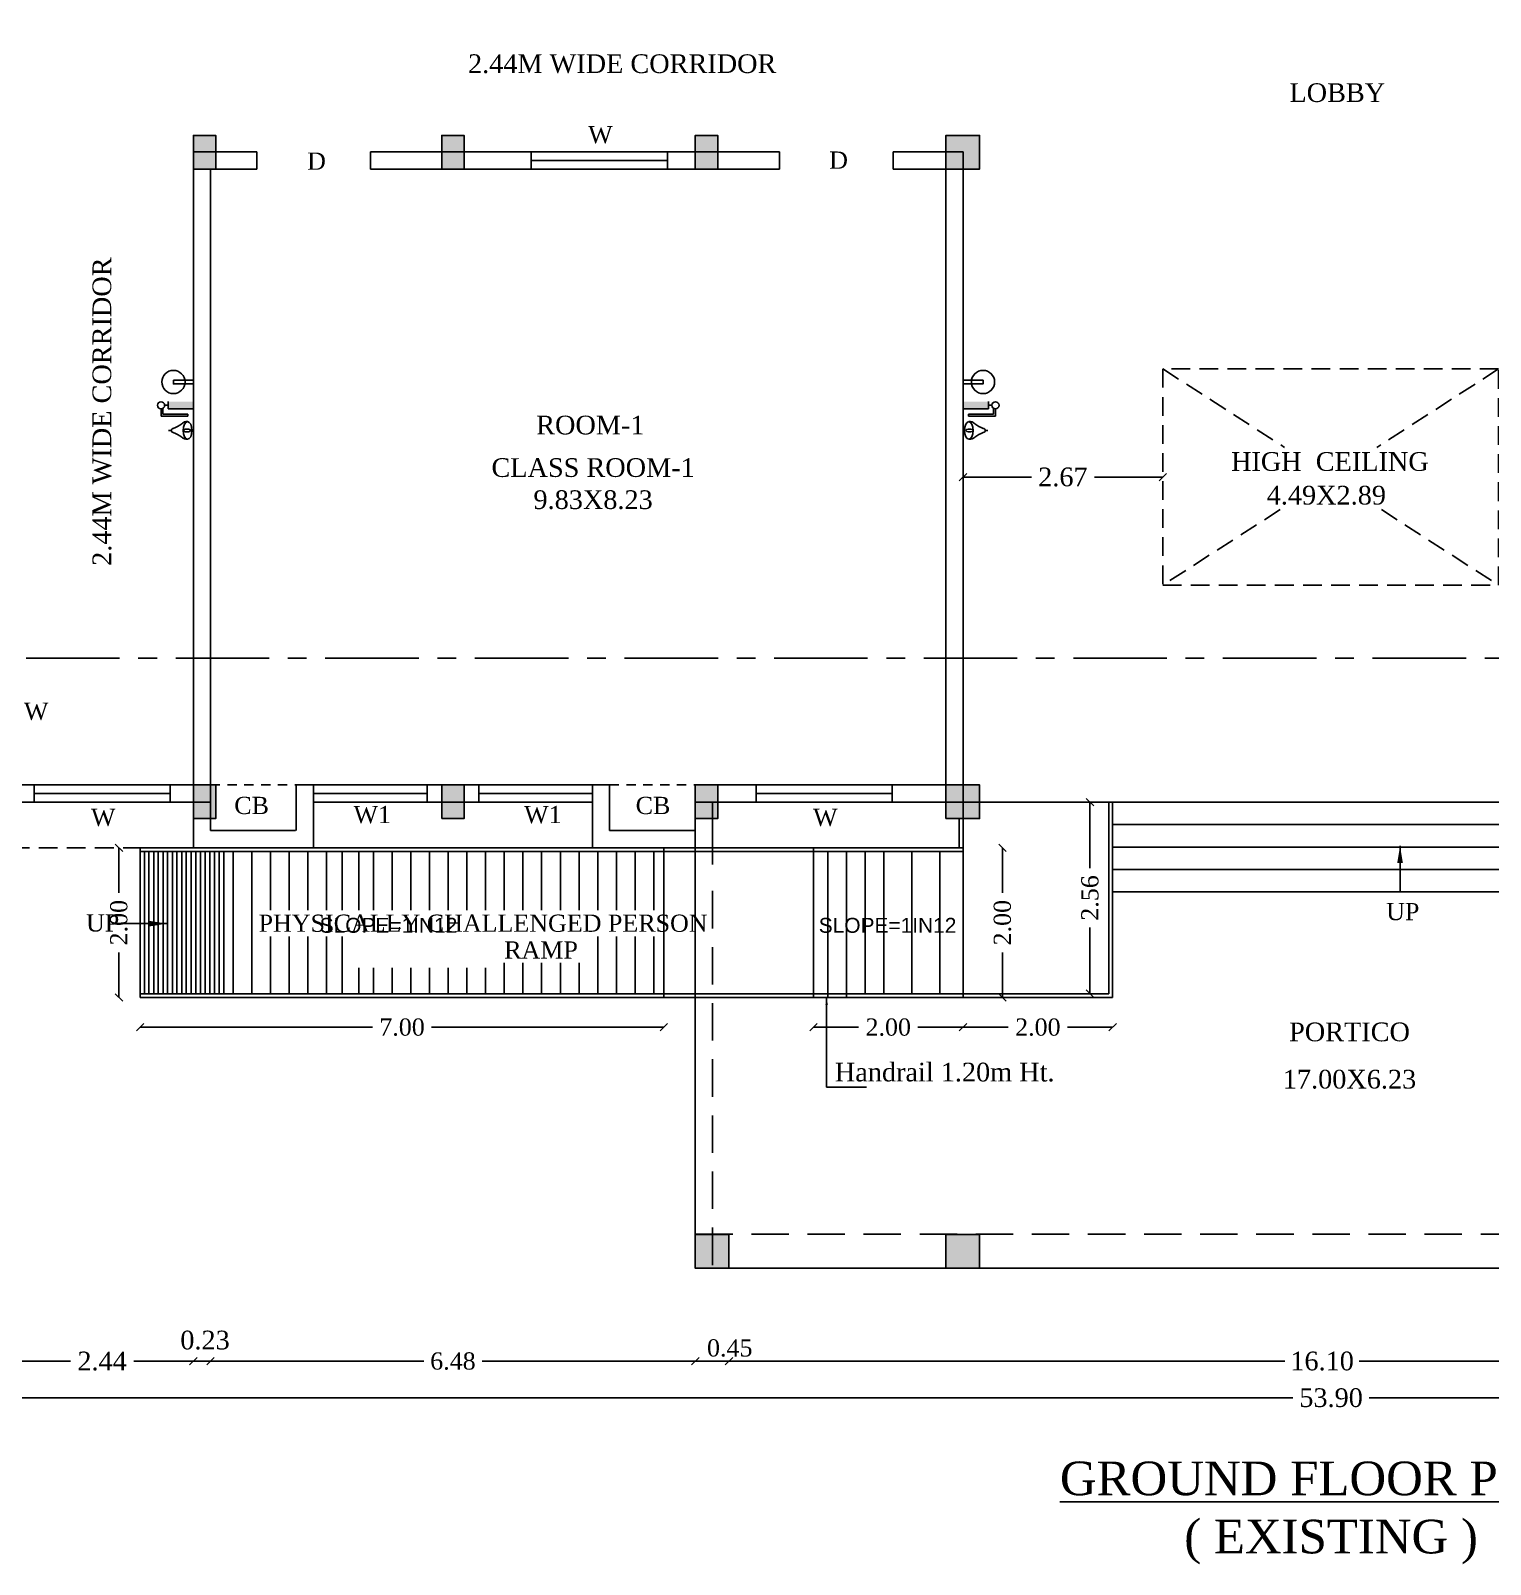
# Model space of a CAD drawing. Header units: metres. Extents: x -53 to 471, y -924 to -843.
# Drawn here: x -39.83 to -20.32, y -923.34 to -902.84 of the extents above; entities that cross this region are included whole.
import ezdxf
from ezdxf.enums import TextEntityAlignment as Align

# ---------------------------------------------------------------- set-up
doc = ezdxf.new("R2010")
doc.units = ezdxf.units.M
doc.header["$MEASUREMENT"] = 0
doc.header["$PDMODE"] = 3
doc.linetypes.add('CENTER', pattern=[2, 1.25, -0.25, 0.25, -0.25])
doc.linetypes.add('HIDDEN', pattern=[0.375, 0.25, -0.125])
doc.layers.get('DEFPOINTS').update_dxf_attribs({"lineweight": 5})
for name, color, linetype in [('BLK_1_DA_RAMP_1', 1, 'Continuous'), ('BLK_1_DA_RAMP_2', 1, 'Continuous'), ('BLK_1_FLR_0_BLT_UP_AREA_EXISTING', 27, 'Continuous')]:
    doc.layers.add(name, color=color, linetype=linetype)
doc.styles.add('Isa-', font='times.ttf')
doc.styles.get("Standard").update_dxf_attribs({"font": 'arial.ttf'})
doc.styles.add('STYLE2', font='times.ttf')
doc.dimstyles.new('Copy of ISO-25', dxfattribs={"dimscale": 0, "dimtxt": 0.23, "dimasz": 0.1, "dimexe": 1.25, "dimexo": 0.625, "dimgap": 0.11, "dimtad": 0, "dimtih": 1, "dimtoh": 1, "dimzin": 1, "dimdsep": 46, "dimtxsty": 'STYLE2', "dimblk": 'OBLIQUE', "dimcen": 0, "dimse1": 1, "dimse2": 1, "dimclrd": 1, "dimclrt": 3, "dimadec": 0, "dimazin": 2, "dimtfac": 1, "dimtix": 1, "dimtofl": 0, "dimtmove": 0, "dimatfit": 3, "dimfxl": 0, "dimtolj": 1, "dimarcsym": 0})
doc.dimstyles.new('ISO-25', dxfattribs={"dimscale": 0, "dimtxt": 0.23, "dimasz": 0.15, "dimexe": 1.25, "dimexo": 0.625, "dimgap": 0.11, "dimtad": 0, "dimtih": 1, "dimtoh": 1, "dimzin": 1, "dimdsep": 46, "dimtxsty": 'STYLE2', "dimblk": 'OBLIQUE', "dimcen": 0, "dimse1": 1, "dimse2": 1, "dimclrd": 1, "dimclrt": 3, "dimadec": 0, "dimazin": 2, "dimtfac": 1, "dimtix": 1, "dimtofl": 0, "dimtmove": 0, "dimatfit": 3, "dimfxl": 0, "dimtolj": 1, "dimarcsym": 0})

# ---------------------------------------------------------------- blocks, each defined once
blk = doc.blocks.new('_Oblique')
at = {"color": 0, "linetype": 'ByBlock', "lineweight": -2}
blk.add_line((-0.5, -0.5), (0.5, 0.5), dxfattribs=at)
blk = doc.blocks.new('*D74')
at = {"color": 1, "lineweight": -2}
for p, q in [((-49.396, -921.117), (-22.956, -921.117)), ((4.504, -921.117), (-21.936, -921.117))]:
    blk.add_line(p, q, dxfattribs=at)
at = {"layer": 'DEFPOINTS', "color": 0}
for p in [(-49.396, -913.602), (4.504, -914.031), (4.504, -921.117)]:
    blk.add_point(p, dxfattribs=at)
at = {"color": 1, "lineweight": -2, "xscale": 0.1, "yscale": 0.1, "zscale": 0.1, "rotation": 180}
blk.add_blockref('_Oblique', (-49.396, -921.117), dxfattribs=at)
at = {"color": 1, "lineweight": -2, "xscale": 0.1, "yscale": 0.1, "zscale": 0.1}
blk.add_blockref('_Oblique', (4.504, -921.117), dxfattribs=at)
at = {"color": 3, "lineweight": 25, "insert": (-22.446, -921.117), "char_height": 0.25, "attachment_point": 5, "style": 'STYLE2'}
blk.add_mtext('\\A1;53.90', dxfattribs=at)
blk = doc.blocks.new('*D264')
at = {"color": 1, "lineweight": -2}
for p, q in [((-50.826, -918.936), (-50.826, -918.836)), ((-50.826, -919.386), (-50.826, -919.486))]:
    blk.add_line(p, q, dxfattribs=at)
at = {"layer": 'DEFPOINTS', "color": 0}
for p in [(-50.826, -918.936), (-30.946, -918.936), (-30.946, -919.386)]:
    blk.add_point(p, dxfattribs=at)
at = {"color": 1, "lineweight": -2, "xscale": 0.1, "yscale": 0.1, "zscale": 0.1}
for p, rotation in [((-50.826, -918.936), 270), ((-50.826, -919.386), 90)]:
    blk.add_blockref('_Oblique', p, dxfattribs=dict(at, rotation=rotation))
at = {"color": 3, "lineweight": 25, "insert": (-50.826, -919.161), "char_height": 0.25, "attachment_point": 5, "style": 'STYLE2'}
blk.add_mtext('\\A1;0.45', dxfattribs=at)
blk = doc.blocks.new('*D265')
at = {"color": 1, "lineweight": -2}
for p, q in [((-50.826, -914.061), (-50.826, -916.261)), ((-50.826, -918.936), (-50.826, -916.736))]:
    blk.add_line(p, q, dxfattribs=at)
at = {"layer": 'DEFPOINTS', "color": 0}
for p in [(-50.826, -914.061), (-48.786, -914.061), (-30.946, -918.936)]:
    blk.add_point(p, dxfattribs=at)
at = {"color": 1, "lineweight": -2, "xscale": 0.1, "yscale": 0.1, "zscale": 0.1}
for p, rotation in [((-50.826, -914.061), 90), ((-50.826, -918.936), 270)]:
    blk.add_blockref('_Oblique', p, dxfattribs=dict(at, rotation=rotation))
at = {"color": 3, "lineweight": 25, "insert": (-50.826, -916.498), "char_height": 0.25, "attachment_point": 5, "style": 'STYLE2'}
blk.add_mtext('\\A1;4.88', dxfattribs=at)
blk = doc.blocks.new('*D294')
at = {"color": 1, "lineweight": -2}
for p, q in [((-40.096, -920.627), (-39.299, -920.627)), ((-37.656, -920.627), (-38.453, -920.627))]:
    blk.add_line(p, q, dxfattribs=at)
at = {"layer": 'DEFPOINTS', "color": 0}
for p in [(-37.656, -912.926), (-40.096, -913.156), (-37.656, -920.627)]:
    blk.add_point(p, dxfattribs=at)
at = {"color": 1, "lineweight": -2, "xscale": 0.1, "yscale": 0.1, "zscale": 0.1, "rotation": 180}
blk.add_blockref('_Oblique', (-40.096, -920.627), dxfattribs=at)
at = {"color": 1, "lineweight": -2, "xscale": 0.1, "yscale": 0.1, "zscale": 0.1}
blk.add_blockref('_Oblique', (-37.656, -920.627), dxfattribs=at)
at = {"color": 3, "lineweight": 25, "insert": (-38.876, -920.627), "char_height": 0.25, "attachment_point": 5, "style": 'STYLE2'}
blk.add_mtext('\\A1;2.44', dxfattribs=at)
blk = doc.blocks.new('*D295')
at = {"color": 1, "lineweight": -2}
blk.add_line((-37.656, -920.627), (-37.426, -920.627), dxfattribs=at)
at = {"layer": 'DEFPOINTS', "color": 0}
for p in [(-37.656, -912.926), (-37.426, -912.926), (-37.426, -920.627)]:
    blk.add_point(p, dxfattribs=at)
at = {"color": 1, "lineweight": -2, "xscale": 0.1, "yscale": 0.1, "zscale": 0.1, "rotation": 180}
blk.add_blockref('_Oblique', (-37.656, -920.627), dxfattribs=at)
at = {"color": 1, "lineweight": -2, "xscale": 0.1, "yscale": 0.1, "zscale": 0.1}
blk.add_blockref('_Oblique', (-37.426, -920.627), dxfattribs=at)
at = {"color": 3, "lineweight": 25, "insert": (-37.5, -920.347), "char_height": 0.25, "attachment_point": 5, "style": 'STYLE2'}
blk.add_mtext('\\A1;0.23', dxfattribs=at)
blk = doc.blocks.new('*D82')
at = {"color": 1, "lineweight": -2}
for p, q in [((-30.496, -920.627), (-23.063, -920.627)), ((-14.396, -920.627), (-22.069, -920.627))]:
    blk.add_line(p, q, dxfattribs=at)
at = {"layer": 'DEFPOINTS', "color": 0}
for p in [(-14.396, -918.931), (-30.496, -919.386), (-14.396, -920.627)]:
    blk.add_point(p, dxfattribs=at)
at = {"color": 1, "lineweight": -2, "xscale": 0.1, "yscale": 0.1, "zscale": 0.1, "rotation": 180}
blk.add_blockref('_Oblique', (-30.496, -920.627), dxfattribs=at)
at = {"color": 1, "lineweight": -2, "xscale": 0.1, "yscale": 0.1, "zscale": 0.1}
blk.add_blockref('_Oblique', (-14.396, -920.627), dxfattribs=at)
at = {"color": 3, "lineweight": 25, "insert": (-22.566, -920.627), "char_height": 0.25, "attachment_point": 5, "style": 'STYLE2'}
blk.add_mtext('\\A1;16.10', dxfattribs=at)
blk = doc.blocks.new('*D358')
at = {"color": 1, "lineweight": -2}
for p, q in [((-27.366, -908.811), (-26.452, -908.811)), ((-24.696, -908.811), (-25.61, -908.811))]:
    blk.add_line(p, q, dxfattribs=at)
at = {"layer": 'DEFPOINTS', "color": 0}
for p in [(-27.366, -908.811), (-27.366, -908.811), (-24.696, -908.811)]:
    blk.add_point(p, dxfattribs=at)
at = {"color": 1, "lineweight": -2, "xscale": 0.1, "yscale": 0.1, "zscale": 0.1, "rotation": 180}
blk.add_blockref('_Oblique', (-27.366, -908.811), dxfattribs=at)
at = {"color": 1, "lineweight": -2, "xscale": 0.1, "yscale": 0.1, "zscale": 0.1}
blk.add_blockref('_Oblique', (-24.696, -908.811), dxfattribs=at)
at = {"color": 3, "lineweight": 25, "insert": (-26.031, -908.811), "char_height": 0.25, "attachment_point": 5, "style": 'STYLE2'}
blk.add_mtext('\\A1;2.67', dxfattribs=at)
blk = doc.blocks.new('*D372')
at = {"color": 1, "lineweight": -2}
for p, q in [((-25.669, -913.156), (-25.669, -914.039)), ((-25.669, -915.716), (-25.669, -914.833))]:
    blk.add_line(p, q, dxfattribs=at)
at = {"layer": 'DEFPOINTS', "color": 0}
for p in [(-25.416, -913.156), (-25.669, -915.716), (-25.416, -915.716)]:
    blk.add_point(p, dxfattribs=at)
at = {"color": 1, "lineweight": -2, "xscale": 0.1, "yscale": 0.1, "zscale": 0.1}
for p, rotation in [((-25.669, -913.156), 90), ((-25.669, -915.716), 270)]:
    blk.add_blockref('_Oblique', p, dxfattribs=dict(at, rotation=rotation))
at = {"color": 3, "lineweight": 25, "insert": (-25.669, -914.436), "char_height": 0.23, "attachment_point": 5, "rotation": 90, "style": 'STYLE2'}
blk.add_mtext('\\A1;2.56', dxfattribs=at)
blk = doc.blocks.new('*D160')
at = {"layer": 'BLK_1_DA_RAMP_1', "color": 2, "lineweight": -2}
for p, q in [((-38.651, -913.766), (-38.651, -914.368)), ((-38.651, -915.766), (-38.651, -915.163))]:
    blk.add_line(p, q, dxfattribs=at)
at = {"layer": 'DEFPOINTS', "color": 0}
for p in [(-38.651, -913.766), (-29.366, -913.766), (-36.366, -915.766)]:
    blk.add_point(p, dxfattribs=at)
at = {"layer": 'BLK_1_DA_RAMP_1', "color": 2, "lineweight": -2, "xscale": 0.1, "yscale": 0.1, "zscale": 0.1}
for p, rotation in [((-38.651, -913.766), 90), ((-38.651, -915.766), 270)]:
    blk.add_blockref('_Oblique', p, dxfattribs=dict(at, rotation=rotation))
at = {"layer": 'BLK_1_DA_RAMP_1', "color": 2, "lineweight": 25, "insert": (-38.651, -914.766), "char_height": 0.23, "attachment_point": 5, "rotation": 90, "style": 'STYLE2'}
blk.add_mtext('\\A1;2.00', dxfattribs=at)
blk = doc.blocks.new('*D385')
at = {"color": 1, "lineweight": -2}
for p, q in [((-52.277, -874.393), (-52.277, -896.375)), ((-52.277, -919.386), (-52.277, -897.404))]:
    blk.add_line(p, q, dxfattribs=at)
at = {"layer": 'DEFPOINTS', "color": 0}
for p in [(-52.277, -874.393), (-43.376, -874.393), (-30.946, -919.386)]:
    blk.add_point(p, dxfattribs=at)
at = {"color": 1, "lineweight": -2, "xscale": 0.1, "yscale": 0.1, "zscale": 0.1}
for p, rotation in [((-52.277, -874.393), 90), ((-52.277, -919.386), 270)]:
    blk.add_blockref('_Oblique', p, dxfattribs=dict(at, rotation=rotation))
at = {"color": 3, "lineweight": 25, "insert": (-52.277, -896.889), "char_height": 0.25, "attachment_point": 5, "rotation": 90, "style": 'STYLE2'}
blk.add_mtext('\\A1;44.99', dxfattribs=at)
blk = doc.blocks.new('*D217')
at = {"color": 1, "lineweight": -2}
for p, q in [((-37.426, -920.627), (-34.576, -920.627)), ((-30.946, -920.627), (-33.796, -920.627))]:
    blk.add_line(p, q, dxfattribs=at)
at = {"layer": 'DEFPOINTS', "color": 0}
for p in [(-37.426, -920.627), (-30.946, -920.627), (-30.946, -920.627)]:
    blk.add_point(p, dxfattribs=at)
at = {"color": 1, "lineweight": -2, "xscale": 0.1, "yscale": 0.1, "zscale": 0.1, "rotation": 180}
blk.add_blockref('_Oblique', (-37.426, -920.627), dxfattribs=at)
at = {"color": 1, "lineweight": -2, "xscale": 0.1, "yscale": 0.1, "zscale": 0.1}
blk.add_blockref('_Oblique', (-30.946, -920.627), dxfattribs=at)
at = {"color": 3, "lineweight": -3, "insert": (-34.186, -920.627), "char_height": 0.23, "attachment_point": 5, "style": 'STYLE2'}
blk.add_mtext('\\A1;6.48', dxfattribs=at)
blk = doc.blocks.new('*D218')
at = {"color": 1, "lineweight": -2}
blk.add_line((-30.946, -920.627), (-30.496, -920.627), dxfattribs=at)
at = {"layer": 'DEFPOINTS', "color": 0}
for p in [(-30.946, -920.627), (-30.496, -920.627), (-30.496, -920.627)]:
    blk.add_point(p, dxfattribs=at)
at = {"color": 1, "lineweight": -2, "xscale": 0.1, "yscale": 0.1, "zscale": 0.1, "rotation": 180}
blk.add_blockref('_Oblique', (-30.946, -920.627), dxfattribs=at)
at = {"color": 1, "lineweight": -2, "xscale": 0.1, "yscale": 0.1, "zscale": 0.1}
blk.add_blockref('_Oblique', (-30.496, -920.627), dxfattribs=at)
at = {"color": 3, "lineweight": -3, "insert": (-30.485, -920.452), "char_height": 0.23, "attachment_point": 5, "style": 'STYLE2'}
blk.add_mtext('\\A1;0.45', dxfattribs=at)
blk = doc.blocks.new('*D395')
at = {"color": 1, "lineweight": -2}
for p, q in [((-27.366, -916.164), (-26.764, -916.164)), ((-25.366, -916.164), (-25.969, -916.164))]:
    blk.add_line(p, q, dxfattribs=at)
at = {"layer": 'DEFPOINTS', "color": 0}
for p in [(-27.366, -915.766), (-25.366, -915.766), (-25.366, -916.164)]:
    blk.add_point(p, dxfattribs=at)
at = {"color": 1, "lineweight": -2, "xscale": 0.1, "yscale": 0.1, "zscale": 0.1, "rotation": 180}
blk.add_blockref('_Oblique', (-27.366, -916.164), dxfattribs=at)
at = {"color": 1, "lineweight": -2, "xscale": 0.1, "yscale": 0.1, "zscale": 0.1}
blk.add_blockref('_Oblique', (-25.366, -916.164), dxfattribs=at)
at = {"color": 3, "lineweight": -3, "insert": (-26.366, -916.164), "char_height": 0.23, "attachment_point": 5, "style": 'STYLE2'}
blk.add_mtext('\\A1;2.00', dxfattribs=at)
blk = doc.blocks.new('*D508')
at = {"layer": 'BLK_1_DA_RAMP_1', "color": 1, "lineweight": -2}
for p, q in [((-38.366, -916.164), (-35.261, -916.164)), ((-31.366, -916.164), (-34.471, -916.164))]:
    blk.add_line(p, q, dxfattribs=at)
at = {"layer": 'DEFPOINTS', "color": 0}
for p in [(-38.366, -915.766), (-31.366, -915.766), (-31.366, -916.164)]:
    blk.add_point(p, dxfattribs=at)
at = {"layer": 'BLK_1_DA_RAMP_1', "color": 1, "lineweight": -2, "xscale": 0.1, "yscale": 0.1, "zscale": 0.1, "rotation": 180}
blk.add_blockref('_Oblique', (-38.366, -916.164), dxfattribs=at)
at = {"layer": 'BLK_1_DA_RAMP_1', "color": 1, "lineweight": -2, "xscale": 0.1, "yscale": 0.1, "zscale": 0.1}
blk.add_blockref('_Oblique', (-31.366, -916.164), dxfattribs=at)
at = {"layer": 'BLK_1_DA_RAMP_1', "color": 3, "lineweight": -3, "insert": (-34.866, -916.164), "char_height": 0.23, "attachment_point": 5, "style": 'STYLE2'}
blk.add_mtext('\\A1;7.00', dxfattribs=at)
blk = doc.blocks.new('FIRE')
at = {"lineweight": 25}
blk.add_hatch(color=256, dxfattribs=at).paths.add_polyline_path([(4776.393, 1592.591), (4776.49, 1592.591), (4776.49, 1592.93), (4776.393, 1592.93)])
for p, q in [((4776.49, 1592.93), (4776.393, 1592.93)), ((4776.442, 1592.93), (4776.442, 1592.975)), ((4776.559, 1592.998), (4776.483, 1592.998)), ((4776.49, 1593.023), (4776.587, 1593.023)), ((4776.49, 1592.591), (4776.49, 1592.93)), ((4776.559, 1592.664), (4776.559, 1592.998)), ((4776.587, 1593.023), (4776.587, 1592.664)), ((4776.587, 1592.664), (4776.559, 1592.664))]:
    blk.add_line(p, q, dxfattribs=at)
at = {"color": 0, "lineweight": 25, "ltscale": 60}
blk.add_line((4776.778, 1592.887), (4776.778, 1592.923), dxfattribs=at)
blk.add_lwpolyline([(4776.105, 1592.857), (4776.155, 1592.857), (4776.155, 1592.59), (4776.105, 1592.59)], close=True)
at = {"color": 1}
blk.add_circle((4776.13, 1592.857), 0.155, dxfattribs=at)
at = {"lineweight": 25}
blk.add_circle((4776.442, 1593.023), 0.0482, dxfattribs=at)
at = {"color": 0, "lineweight": 25, "ltscale": 60}
blk.add_arc((4776.778, 1592.861), 0.0262, 0, 180, dxfattribs=at)
for centre, major_axis, ratio in [((4776.778, 1592.668), (-0.118, 0), 0.493287), ((4776.778, 1592.676), (0, -0.0501), 0.352249)]:
    blk.add_ellipse(centre, major_axis=major_axis, ratio=ratio, dxfattribs=at)
for points in [[(4776.752, 1592.861), (4776.688, 1592.746), (4776.664, 1592.71), (4776.66, 1592.671)], [(4776.804, 1592.861), (4776.868, 1592.746), (4776.891, 1592.71), (4776.896, 1592.671)]]:
    blk.add_spline(points, degree=3, dxfattribs=at)
blk = doc.blocks.new('FF COLUMN')
for color, points in [(5, [(5.72, -30.302), (5.72, -29.852), (6.02, -29.852), (6.02, -30.302)]), (5, [(9.04, -30.302), (9.04, -29.852), (9.34, -29.852), (9.34, -30.302)]), (5, [(12.43, -30.302), (12.43, -29.852), (12.73, -29.852), (12.73, -30.302)]), (7, [(15.78, -30.302), (16.23, -30.302), (16.23, -29.852), (15.78, -29.852)]), (4, [(5.72, -38.982), (5.72, -38.532), (6.02, -38.532), (6.02, -38.982)]), (4, [(9.04, -38.982), (9.04, -38.532), (9.34, -38.532), (9.34, -38.982)]), (4, [(12.43, -38.982), (12.43, -38.532), (12.73, -38.532), (12.73, -38.982)]), (7, [(15.78, -38.982), (16.23, -38.982), (16.23, -38.532), (15.78, -38.532)])]:
    blk.add_hatch(color=color).paths.add_polyline_path(points)
at = {"lineweight": -3}
for color, points in [(8, [(12.43, -44.992), (12.88, -44.992), (12.88, -44.542), (12.43, -44.542)]), (7, [(15.78, -44.992), (16.23, -44.992), (16.23, -44.542), (15.78, -44.542)])]:
    blk.add_hatch(color=color, dxfattribs=at).paths.add_polyline_path(points)
at = {"color": 5}
for points in [[(5.72, -30.302), (5.72, -29.852), (6.02, -29.852), (6.02, -30.302)], [(9.04, -30.302), (9.04, -29.852), (9.34, -29.852), (9.34, -30.302)], [(12.43, -30.302), (12.43, -29.852), (12.73, -29.852), (12.73, -30.302)]]:
    blk.add_lwpolyline(points, close=True, dxfattribs=at)
at = {"color": 7, "ltscale": 3}
for points in [[(15.78, -30.302), (16.23, -30.302), (16.23, -29.852), (15.78, -29.852)], [(15.78, -38.982), (16.23, -38.982), (16.23, -38.532), (15.78, -38.532)]]:
    blk.add_lwpolyline(points, close=True, dxfattribs=at)
at = {"color": 4}
for points in [[(5.72, -38.982), (5.72, -38.532), (6.02, -38.532), (6.02, -38.982)], [(9.04, -38.982), (9.04, -38.532), (9.34, -38.532), (9.34, -38.982)], [(12.43, -38.982), (12.43, -38.532), (12.73, -38.532), (12.73, -38.982)]]:
    blk.add_lwpolyline(points, close=True, dxfattribs=at)
at = {"color": 8, "lineweight": -3}
blk.add_lwpolyline([(12.43, -44.992), (12.88, -44.992), (12.88, -44.542), (12.43, -44.542)], close=True, dxfattribs=at)
at = {"color": 7, "lineweight": -3}
blk.add_lwpolyline([(15.78, -44.992), (16.23, -44.992), (16.23, -44.542), (15.78, -44.542)], close=True, dxfattribs=at)
blk = doc.blocks.new('*D861')
at = {"layer": 'BLK_1_DA_RAMP_2', "color": 1, "lineweight": -2}
for p, q in [((-29.366, -916.164), (-28.764, -916.164)), ((-27.366, -916.164), (-27.969, -916.164))]:
    blk.add_line(p, q, dxfattribs=at)
at = {"layer": 'DEFPOINTS', "color": 0}
for p in [(-29.366, -915.766), (-27.366, -915.766), (-27.366, -916.164)]:
    blk.add_point(p, dxfattribs=at)
at = {"layer": 'BLK_1_DA_RAMP_2', "color": 1, "lineweight": -2, "xscale": 0.1, "yscale": 0.1, "zscale": 0.1, "rotation": 180}
blk.add_blockref('_Oblique', (-29.366, -916.164), dxfattribs=at)
at = {"layer": 'BLK_1_DA_RAMP_2', "color": 1, "lineweight": -2, "xscale": 0.1, "yscale": 0.1, "zscale": 0.1}
blk.add_blockref('_Oblique', (-27.366, -916.164), dxfattribs=at)
at = {"layer": 'BLK_1_DA_RAMP_2', "color": 3, "lineweight": -3, "insert": (-28.366, -916.164), "char_height": 0.23, "attachment_point": 5, "style": 'STYLE2'}
blk.add_mtext('\\A1;2.00', dxfattribs=at)
blk = doc.blocks.new('*D862')
at = {"layer": 'BLK_1_DA_RAMP_2', "color": 2, "lineweight": -2}
for p, q in [((-26.839, -913.766), (-26.839, -914.368)), ((-26.839, -915.766), (-26.839, -915.163))]:
    blk.add_line(p, q, dxfattribs=at)
at = {"layer": 'DEFPOINTS', "color": 0}
for p in [(-27.366, -913.766), (-26.839, -913.766), (-27.366, -915.766)]:
    blk.add_point(p, dxfattribs=at)
at = {"layer": 'BLK_1_DA_RAMP_2', "color": 2, "lineweight": -2, "xscale": 0.1, "yscale": 0.1, "zscale": 0.1}
for p, rotation in [((-26.839, -913.766), 90), ((-26.839, -915.766), 270)]:
    blk.add_blockref('_Oblique', p, dxfattribs=dict(at, rotation=rotation))
at = {"layer": 'BLK_1_DA_RAMP_2', "color": 2, "lineweight": 25, "insert": (-26.839, -914.766), "char_height": 0.23, "attachment_point": 5, "rotation": 90, "style": 'STYLE2'}
blk.add_mtext('\\A1;2.00', dxfattribs=at)

msp = doc.modelspace()

# ---------------------------------------------------------------- hatches: boundary and pattern name
at = {"lineweight": -3}
msp.add_hatch(color=5, dxfattribs=at).paths.add_polyline_path([(-30.94611, -919.38555), (-30.49611, -919.38555), (-30.49611, -918.93555), (-30.94611, -918.93555)])

# ---------------------------------------------------------------- linework, layer by layer
for p, q in [((-37.65611, -912.92555), (-37.65611, -904.24555)), ((-37.65611, -913.76555), (-37.65611, -904.24555)), ((-37.65611, -904.46555), (-36.8073, -904.46555)), ((-37.65611, -904.46555), (-36.8073, -904.46555)), ((-36.8073, -904.69555), (-36.8073, -904.46555)), ((-35.2873, -904.46555), (-29.81939, -904.46555)), ((-35.2873, -904.69555), (-35.2873, -904.46555)), ((-29.81939, -904.69555), (-29.81939, -904.46555)), ((-28.29939, -904.46555), (-27.59611, -904.46555)), ((-28.29939, -904.69555), (-28.29939, -904.46555)), ((-27.59611, -904.46555), (-27.36611, -904.46555)), ((-27.36611, -913.37555), (-27.36611, -904.46555)), ((-37.42611, -904.69555), (-36.8073, -904.69555)), ((-37.42611, -904.69555), (-36.8073, -904.69555)), ((-37.42611, -912.92555), (-37.42611, -904.69555)), ((-37.42611, -913.53555), (-37.42611, -904.69555)), ((-35.2873, -904.69555), (-29.81939, -904.69555)), ((-28.29939, -904.69555), (-27.59611, -904.69555)), ((-27.59611, -912.92555), (-27.59611, -904.69555)), ((-40.09611, -912.92555), (-37.65611, -912.92555)), ((-40.09611, -912.92555), (-37.65611, -912.92555)), ((-36.28111, -912.92555), (-32.09111, -912.92555)), ((-36.28111, -913.53555), (-36.28111, -912.92555)), ((-32.09111, -913.53555), (-32.09111, -912.92555)), ((-30.94611, -913.53555), (-30.94611, -912.92555)), ((-30.71611, -912.92555), (-27.59611, -912.92555)), ((-40.09611, -913.15555), (-37.42611, -913.15555)), ((-36.05111, -913.15555), (-32.32111, -913.15555)), ((-36.05111, -913.76555), (-36.05111, -913.15555)), ((-36.05111, -913.76555), (-36.05111, -913.15555)), ((-32.32111, -913.76555), (-32.32111, -913.15555)), ((-30.71611, -913.76555), (-30.71611, -913.15555)), ((-30.71611, -913.15555), (-27.58611, -913.15555)), ((-27.59611, -913.15555), (-17.53611, -913.15555)), ((-25.36611, -913.15555), (-27.36611, -913.15555)), ((-25.41611, -915.71555), (-25.41611, -913.15555)), ((-25.36611, -915.76555), (-25.36611, -913.15555)), ((-37.42611, -913.53555), (-36.29111, -913.53555)), ((-30.94611, -913.53555), (-32.09111, -913.53555)), ((-25.36611, -913.45555), (-17.30611, -913.45555)), ((-38.36611, -913.76555), (-38.36611, -915.76555)), ((-37.65611, -913.76555), (-36.05111, -913.76555)), ((-27.36611, -913.76555), (-32.32111, -913.76555)), ((-27.36611, -913.76555), (-27.36611, -915.76555)), ((-25.36611, -913.75555), (-17.30611, -913.75555)), ((-38.36611, -913.81555), (-27.36611, -913.81555)), ((-38.30976, -915.71555), (-38.30976, -913.81555)), ((-38.25, -915.71555), (-38.25, -913.81555)), ((-38.18476, -915.71555), (-38.18476, -913.81555)), ((-38.125, -915.71555), (-38.125, -913.81555)), ((-38.05976, -915.71555), (-38.05976, -913.81555)), ((-38, -915.71555), (-38, -913.81555)), ((-37.93476, -915.71555), (-37.93476, -913.81555)), ((-37.875, -915.71555), (-37.875, -913.81555)), ((-37.80976, -915.71555), (-37.80976, -913.81555)), ((-37.75, -915.71555), (-37.75, -913.81555)), ((-37.68476, -915.71555), (-37.68476, -913.81555)), ((-37.625, -915.71555), (-37.625, -913.81555)), ((-37.55976, -915.71555), (-37.55976, -913.81555)), ((-37.5, -915.71555), (-37.5, -913.81555)), ((-37.43476, -915.71555), (-37.43476, -913.81555)), ((-37.375, -915.71555), (-37.375, -913.81555)), ((-37.30976, -915.71555), (-37.30976, -913.81555)), ((-37.25, -915.71555), (-37.25, -913.81555)), ((-37.125, -915.71555), (-37.125, -913.81555)), ((-36.875, -915.71555), (-36.875, -913.81555)), ((-36.625, -914.59954), (-36.625, -913.81555)), ((-36.375, -914.59954), (-36.375, -913.81555)), ((-36.125, -914.59954), (-36.125, -913.81555)), ((-35.875, -914.59954), (-35.875, -913.81555)), ((-35.66582, -914.59954), (-35.66582, -913.81555)), ((-35.44234, -914.59954), (-35.44234, -913.81555)), ((-35.25, -914.59954), (-35.25, -913.81555)), ((-35, -914.59954), (-35, -913.81555)), ((-34.75, -914.59954), (-34.75, -913.81555)), ((-34.5, -914.59954), (-34.5, -913.81555)), ((-34.25, -914.59954), (-34.25, -913.81555)), ((-34, -914.59954), (-34, -913.81555)), ((-33.75, -914.59954), (-33.75, -913.81555)), ((-33.5, -914.59954), (-33.5, -913.81555)), ((-33.25, -914.59954), (-33.25, -913.81555)), ((-33, -914.59954), (-33, -913.81555)), ((-32.75, -914.59954), (-32.75, -913.81555)), ((-32.5, -914.59954), (-32.5, -913.81555)), ((-32.25, -914.59954), (-32.25, -913.81555)), ((-32, -914.59954), (-32, -913.81555)), ((-31.75, -914.59954), (-31.75, -913.81555)), ((-31.5, -914.59954), (-31.5, -913.81555)), ((-29.17539, -915.76555), (-29.17539, -913.81555)), ((-28.92539, -915.76555), (-28.92539, -913.81555)), ((-28.67539, -915.71555), (-28.67539, -913.81555)), ((-28.42539, -915.71555), (-28.42539, -913.81555)), ((-28.05039, -915.71555), (-28.05039, -913.81555)), ((-27.67539, -915.71555), (-27.67539, -913.81555)), ((-25.36611, -914.05555), (-17.30611, -914.05555)), ((-25.36611, -914.35555), (-17.30611, -914.35555)), ((-36.625, -915.71555), (-36.625, -914.95225)), ((-36.375, -915.71555), (-36.375, -914.95225)), ((-36.125, -915.71555), (-36.125, -914.95225)), ((-35.875, -915.71555), (-35.875, -914.95225)), ((-35.66582, -915.71555), (-35.66582, -914.95225)), ((-32.25, -915.71555), (-32.25, -914.95225)), ((-32, -915.71555), (-32, -914.95225)), ((-31.75, -915.71555), (-31.75, -914.95225)), ((-31.5, -915.71555), (-31.5, -914.95225)), ((-29.17539, -915.71555), (-29.17539, -914.95225)), ((-28.92539, -915.71555), (-28.92539, -914.95225)), ((-35.44234, -915.71555), (-35.44234, -915.36958)), ((-35.25, -915.71555), (-35.25, -915.36958)), ((-35, -915.71555), (-35, -915.36958)), ((-34.75, -915.71555), (-34.75, -915.36958)), ((-34.5, -915.71555), (-34.5, -915.36958)), ((-34.25, -915.71555), (-34.25, -915.36958)), ((-34, -915.71555), (-34, -915.36958)), ((-33.75, -915.71555), (-33.75, -915.36958)), ((-33.5, -915.71555), (-33.5, -915.30352)), ((-33.25, -915.71555), (-33.25, -915.30352)), ((-33, -915.71555), (-33, -915.30352)), ((-32.75, -915.71555), (-32.75, -915.30352)), ((-32.5, -915.71555), (-32.5, -915.30352)), ((-38.36611, -915.71555), (-25.41611, -915.71555)), ((-36.36611, -915.76555), (-25.36611, -915.76555))]:
    msp.add_line(p, q, dxfattribs=at)
at = {"color": 1, "lineweight": -3}
for p, q in [((-31.31942, -904.58055), (-33.13942, -904.58055)), ((-37.96611, -913.04055), (-39.78611, -913.04055)), ((-34.53111, -913.04055), (-36.05111, -913.04055)), ((-33.84111, -913.04055), (-32.32111, -913.04055)), ((-28.31267, -913.04055), (-30.13267, -913.04055))]:
    msp.add_line(p, q, dxfattribs=at)
at = {"linetype": 'HIDDEN', "lineweight": -3}
for p, q in [((-24.69611, -907.36555), (-23.0673, -908.41393)), ((-20.20611, -907.36555), (-21.83491, -908.41393)), ((-23.12804, -909.24626), (-24.69611, -910.25555)), ((-21.77417, -909.24626), (-20.20611, -910.25555)), ((-30.71611, -913.76555), (-30.71611, -913.98954))]:
    msp.add_line(p, q, dxfattribs=at)
at = {"color": 5, "linetype": 'CENTER', "lineweight": -3}
msp.add_line((-49.89172, -911.22957), (5.32389, -911.22957), dxfattribs=at)
at = {"color": 41, "linetype": 'HIDDEN', "lineweight": -3, "ltscale": 0.5}
for p, q in [((-37.42611, -912.92555), (-36.28111, -912.92555)), ((-32.09111, -912.92555), (-30.94611, -912.92555))]:
    msp.add_line(p, q, dxfattribs=at)
at = {"color": 41, "lineweight": -3}
for p, q in [((-27.36611, -913.76555), (-27.36611, -913.15555)), ((-27.41611, -913.76555), (-27.41611, -913.37555))]:
    msp.add_line(p, q, dxfattribs=at)
at = {"color": 1, "linetype": 'HIDDEN', "lineweight": -3}
for p, q in [((-40.09611, -913.76555), (-36.05111, -913.76555)), ((-32.32111, -913.76555), (-30.94611, -913.76555))]:
    msp.add_line(p, q, dxfattribs=at)
at = {"color": 2, "ltscale": 3}
for p, q in [((-31.36611, -913.76555), (-31.36611, -915.76555)), ((-29.36611, -913.76555), (-29.36611, -915.76555))]:
    msp.add_line(p, q, dxfattribs=at)
at = {"linetype": 'HIDDEN', "lineweight": -3, "ltscale": 2}
for p, q in [((-30.94611, -913.76555), (-30.94611, -919.38555)), ((-30.71611, -914.34225), (-30.71611, -919.38555)), ((-30.94611, -918.93055), (-13.94611, -918.93055)), ((-30.94611, -919.38555), (-13.94611, -919.38555))]:
    msp.add_line(p, q, dxfattribs=at)
at = {"color": 2, "lineweight": -3}
for points in [[(-33.13942, -904.69555), (-33.13942, -904.46555), (-31.31942, -904.46555), (-31.31942, -904.69555)], [(-39.78611, -913.15555), (-39.78611, -912.92555), (-37.96611, -912.92555), (-37.96611, -913.15555)], [(-36.05111, -913.15555), (-36.05111, -912.92555), (-34.53111, -912.92555), (-34.53111, -913.15555)], [(-32.32111, -913.15555), (-32.32111, -912.92555), (-33.84111, -912.92555), (-33.84111, -913.15555)], [(-30.13267, -913.15555), (-30.13267, -912.92555), (-28.31267, -912.92555), (-28.31267, -913.15555)]]:
    msp.add_lwpolyline(points, close=True, dxfattribs=at)
at = {"linetype": 'HIDDEN', "lineweight": -3}
msp.add_lwpolyline([(-24.69611, -910.25555), (-20.20611, -910.25555), (-20.20611, -907.36555), (-24.69611, -907.36555)], close=True, dxfattribs=at)
msp.add_lwpolyline([(-24.69611, -910.25555), (-20.20611, -910.25555), (-20.20611, -907.36555), (-24.69611, -907.36555)], close=True, dxfattribs=at)
at = {"color": 2, "ltscale": 3}
msp.add_lwpolyline([(-30.94611, -913.53555), (-30.94611, -913.15555), (-30.71611, -913.15555), (-14.17611, -913.15555), (-13.94611, -913.15555), (-13.94611, -913.76555), (-13.94611, -919.38555), (-30.94611, -919.38555)], close=True, dxfattribs=at)
at = {"color": 3, "lineweight": -3}
msp.add_lwpolyline([(-30.94611, -919.38555), (-30.49611, -919.38555), (-30.49611, -918.93555), (-30.94611, -918.93555)], close=True, dxfattribs=at)
at = {"layer": 'BLK_1_DA_RAMP_1', "color": 1, "lineweight": -3}
msp.add_lwpolyline([(-38.36611, -913.76555), (-31.36611, -913.76555), (-31.36611, -915.76555), (-38.36611, -915.76555), (-38.36611, -913.76555), (-38.36611, -913.76555)], dxfattribs=at)
at = {"layer": 'BLK_1_DA_RAMP_2', "color": 1, "lineweight": -3}
msp.add_lwpolyline([(-29.36611, -913.76555), (-27.36611, -913.76555), (-27.36611, -915.76555), (-29.36611, -915.76555)], close=True, dxfattribs=at)
at = {"layer": 'BLK_1_FLR_0_BLT_UP_AREA_EXISTING', "color": 27}
msp.add_lwpolyline([(-40.09611, -913.15555), (-37.65611, -913.15555), (-37.65611, -913.76555), (-36.05111, -913.76555), (-36.05111, -913.15555), (-32.32111, -913.15555), (-32.32111, -913.76555), (-30.94611, -913.76555), (-30.94611, -916.01349), (-30.94611, -916.01349), (-30.94611, -916.01349), (-30.94611, -916.01349), (-30.94611, -916.01349), (-30.94611, -918.4224), (-30.94611, -918.4224), (-30.94611, -918.4224), (-30.94611, -919.38555), (-13.94611, -919.38555)], dxfattribs=at)

# ---------------------------------------------------------------- block references
msp.add_blockref('FF COLUMN', (-43.37611, -874.39336))
at = {"lineweight": -3, "xscale": -1, "rotation": 90}
msp.add_blockref('FIRE', (1554.93493, 3868.59015), dxfattribs=at)
at = {"lineweight": -3, "rotation": 270}
msp.add_blockref('FIRE', (-1619.95637, 3868.59015), dxfattribs=at)

# ---------------------------------------------------------------- texts
at = {"lineweight": -3, "style": 'Isa-'}
for s, p in [('2.44M WIDE CORRIDOR', (-31.92301, -903.41061)), ('LOBBY', (-22.36276, -903.79787)), ('CLASS ROOM-1', (-32.31208, -908.80867)), (' HIGH  CEILING', (-22.50915, -908.72782)), ('9.83X8.23', (-32.31208, -909.23759)), ('4.49X2.89', (-22.50915, -909.17758)), ('PORTICO', (-22.19956, -916.35101)), ('Handrail 1.20m Ht.', (-27.61145, -916.88801)), ('17.00X6.23', (-22.19956, -916.98297))]:
    msp.add_text(s, height=0.25, dxfattribs=at).set_placement(p, align=Align.CENTER)
at = {"color": 4, "lineweight": -3, "style": 'Isa-'}
for s, p in [('W', (-32.2143, -904.34945)), ('D', (-36.00963, -904.70293)), ('D', (-29.03016, -904.68933)), ('W', (-39.75749, -912.05542)), ('CB', (-36.87724, -913.31436)), ('CB', (-31.51142, -913.31436)), ('W', (-38.86099, -913.47341)), ('W1', (-35.26416, -913.43634)), ('W', (-29.20755, -913.47341)), ('UP', (-21.48752, -914.73299)), ('UP', (-38.86853, -914.88464))]:
    msp.add_text(s, height=0.23, dxfattribs=at).set_placement(p, align=Align.CENTER)
at = {"lineweight": -3, "style": 'Isa-'}
msp.add_text('2.44M WIDE CORRIDOR', height=0.25, rotation=90, dxfattribs=at).set_placement((-38.75473, -907.93644), align=Align.CENTER)
at = {"color": 23, "lineweight": -3, "style": 'Isa-'}
msp.add_text('ROOM-1', height=0.25, dxfattribs=at).set_placement((-33.07263, -908.24026))
at = {"color": 4, "lineweight": -3, "style": 'Isa-'}
msp.add_text('W1', height=0.23, rotation=360, dxfattribs=at).set_placement((-32.98434, -913.43634), align=Align.CENTER)
at = {"color": 50, "lineweight": -3, "style": 'Isa-'}
for s, p in [('PHYSICALLY CHALLENGED PERSON', (-36.78387, -914.88832)), ('RAMP ', (-33.5, -915.24602))]:
    msp.add_text(s, height=0.23, dxfattribs=at).set_placement(p)
at = {"color": 2, "lineweight": -3, "style": 'Isa-'}
for s, p in [('%%UGROUND FLOOR PLAN', (-22.44611, -922.19326)), ('( EXISTING )', (-22.44611, -922.9708))]:
    msp.add_text(s, height=0.45, dxfattribs=at).set_placement(p, align=Align.MIDDLE_CENTER)
at = {"layer": 'BLK_1_DA_RAMP_1', "color": 1, "lineweight": 25, "ltscale": 2, "insert": (-35.96716, -914.70171), "char_height": 0.2, "width": 2.0139321, "attachment_point": 1}
msp.add_mtext('SLOPE=1IN12', dxfattribs=at)
at = {"layer": 'BLK_1_DA_RAMP_2', "color": 1, "lineweight": 25, "ltscale": 2, "insert": (-29.29549, -914.70171), "char_height": 0.2, "width": 2.0139321, "attachment_point": 1}
msp.add_mtext('SLOPE=1IN12', dxfattribs=at)

# ---------------------------------------------------------------- dimensions: what is measured, and where the dimension line sits
at = {"lineweight": 25}
for base, p1, p2, override, picture, middle in [((-52.27701, -874.39336), (-30.94611, -919.38555), (-43.37611, -874.39336), {"dimscale": 1, "dimtxt": 0.25}, '*D385', (-52.27701, -896.88946)), ((-25.66943, -915.71555), (-25.41611, -913.15555), (-25.41611, -915.71555), {"dimscale": 1}, '*D372', (-25.66943, -914.43555))]:
    dim = msp.add_linear_dim(base=base, p1=p1, p2=p2, angle=90, dimstyle='Copy of ISO-25', override=override, dxfattribs=at)
    dim.commit()
    dim.dimension.update_dxf_attribs({"geometry": picture, "text_midpoint": middle, "text_rotation": 90})
for base, p1, p2, override, picture, middle in [((-27.36611, -908.81055), (-24.69611, -908.81055), (-27.36611, -908.81055), {"dimscale": 1, "dimtxt": 0.25}, '*D358', (-26.03111, -908.81055)), ((-37.65611, -920.62681), (-40.09611, -913.15555), (-37.65611, -912.92555), {"dimscale": 1, "dimtxt": 0.25, "dimtmove": 1}, '*D294', (-38.87611, -920.62681)), ((4.50389, -921.11692), (-49.39611, -913.6021), (4.50389, -914.03052), {"dimscale": 1, "dimtxt": 0.25}, '*D74', (-22.44611, -921.11692))]:
    dim = msp.add_linear_dim(base=base, p1=p1, p2=p2, dimstyle='Copy of ISO-25', override=override, dxfattribs=at)
    dim.commit()
    dim.dimension.update_dxf_attribs({"geometry": picture, "text_midpoint": middle})
for base, p1, p2, picture, middle in [((-37.42611, -920.62681), (-37.65611, -912.92555), (-37.42611, -912.92555), '*D295', (-37.50044, -920.34655)), ((-14.39611, -920.62681), (-30.49611, -919.38555), (-14.39611, -918.93055), '*D82', (-22.56611, -920.62681))]:
    dim = msp.add_linear_dim(base=base, p1=p1, p2=p2, dimstyle='Copy of ISO-25', override={"dimscale": 1, "dimtxt": 0.25, "dimtmove": 2}, dxfattribs=at)
    dim.commit()
    dim.dimension.update_dxf_attribs({"geometry": picture, "text_midpoint": middle, "dimtype": 160})
for base, p1, p2, override, picture, middle in [((-50.8264707859, -914.0605476746), (-30.9461055916, -918.9355476746), (-48.7861055916, -914.0605476746), {"dimscale": 1, "dimtxt": 0.25, "dimtmove": 1}, '*D265', (-50.8264707859, -916.4980476746)), ((-50.82647, -918.93555), (-30.94611, -919.38555), (-30.94611, -918.93555), {"dimscale": 1, "dimtxt": 0.25}, '*D264', (-50.82647, -919.16055))]:
    dim = msp.add_linear_dim(base=base, p1=p1, p2=p2, angle=90, dimstyle='Copy of ISO-25', override=override, dxfattribs=at)
    dim.commit()
    dim.dimension.update_dxf_attribs({"geometry": picture, "text_midpoint": middle})
at = {"color": 41, "lineweight": -3}
for p1, p2, distance, picture, middle in [((-27.36611, -915.76555), (-25.36611, -915.76555), -0.3989, '*D395', (-26.36611, -916.16445)), ((-37.42611, -920.62681), (-30.94611, -920.62681), 0, '*D217', (-34.18611, -920.62681))]:
    dim = msp.add_aligned_dim(p1=p1, p2=p2, distance=distance, dimstyle='Copy of ISO-25', override={"dimscale": 1}, dxfattribs=at)
    dim.commit()
    dim.dimension.update_dxf_attribs({"geometry": picture, "text_midpoint": middle})
dim = msp.add_linear_dim(base=(-30.49611, -920.62681), p1=(-30.94611, -920.62681), p2=(-30.49611, -920.62681), angle=360, dimstyle='Copy of ISO-25', override={"dimscale": 1, "dimtmove": 2}, dxfattribs=at)
dim.commit()
dim.dimension.update_dxf_attribs({"geometry": '*D218', "text_midpoint": (-30.48513, -920.45231), "dimtype": 161})
at = {"layer": 'BLK_1_DA_RAMP_1', "color": 2, "lineweight": 25}
dim = msp.add_linear_dim(base=(-38.65072, -913.76555), p1=(-36.36611, -915.76555), p2=(-29.36611, -913.76555), angle=90, dimstyle='Copy of ISO-25', override={"dimscale": 1, "dimclrd": 2, "dimclrt": 2}, dxfattribs=at)
dim.commit()
dim.dimension.update_dxf_attribs({"geometry": '*D160', "text_midpoint": (-38.65072, -914.76555), "dimtype": 160, "text_rotation": 90})
at = {"layer": 'BLK_1_DA_RAMP_1', "color": 1, "lineweight": -3}
dim = msp.add_aligned_dim(p1=(-38.36611, -915.76555), p2=(-31.36611, -915.76555), distance=-0.3989, dimstyle='Copy of ISO-25', override={"dimscale": 1}, dxfattribs=at)
dim.commit()
dim.dimension.update_dxf_attribs({"geometry": '*D508', "text_midpoint": (-34.86611, -916.16445)})
at = {"layer": 'BLK_1_DA_RAMP_2', "color": 2, "lineweight": 25}
dim = msp.add_aligned_dim(p1=(-27.36611, -915.76555), p2=(-27.36611, -913.76555), distance=-0.5275, dimstyle='Copy of ISO-25', override={"dimscale": 1, "dimclrd": 2, "dimclrt": 2}, dxfattribs=at)
dim.commit()
dim.dimension.update_dxf_attribs({"geometry": '*D862', "text_midpoint": (-26.83861, -914.76555), "text_rotation": 90})
at = {"layer": 'BLK_1_DA_RAMP_2', "color": 1, "lineweight": -3}
dim = msp.add_aligned_dim(p1=(-29.36611, -915.76555), p2=(-27.36611, -915.76555), distance=-0.3989, dimstyle='Copy of ISO-25', override={"dimscale": 1}, dxfattribs=at)
dim.commit()
dim.dimension.update_dxf_attribs({"geometry": '*D861', "text_midpoint": (-28.36611, -916.16445)})

# ---------------------------------------------------------------- leaders
at = {"color": 3, "lineweight": -3}
for points in [[(-21.52396, -913.73995), (-21.52396, -914.35555)], [(-38.0154, -914.77927), (-38.63099, -914.77927)]]:
    msp.add_leader(points, dimstyle='ISO-25', override={"dimscale": 1, "dimasz": 0.23}, dxfattribs=at)
at = {"color": 41, "ltscale": 3}
msp.add_leader([(-29.1899, -915.76555), (-29.1899, -916.96452), (-28.65859, -916.96452)], dimstyle='Copy of ISO-25', override={"dimscale": 1}, dxfattribs=at)

doc.saveas('drawing.dxf')
